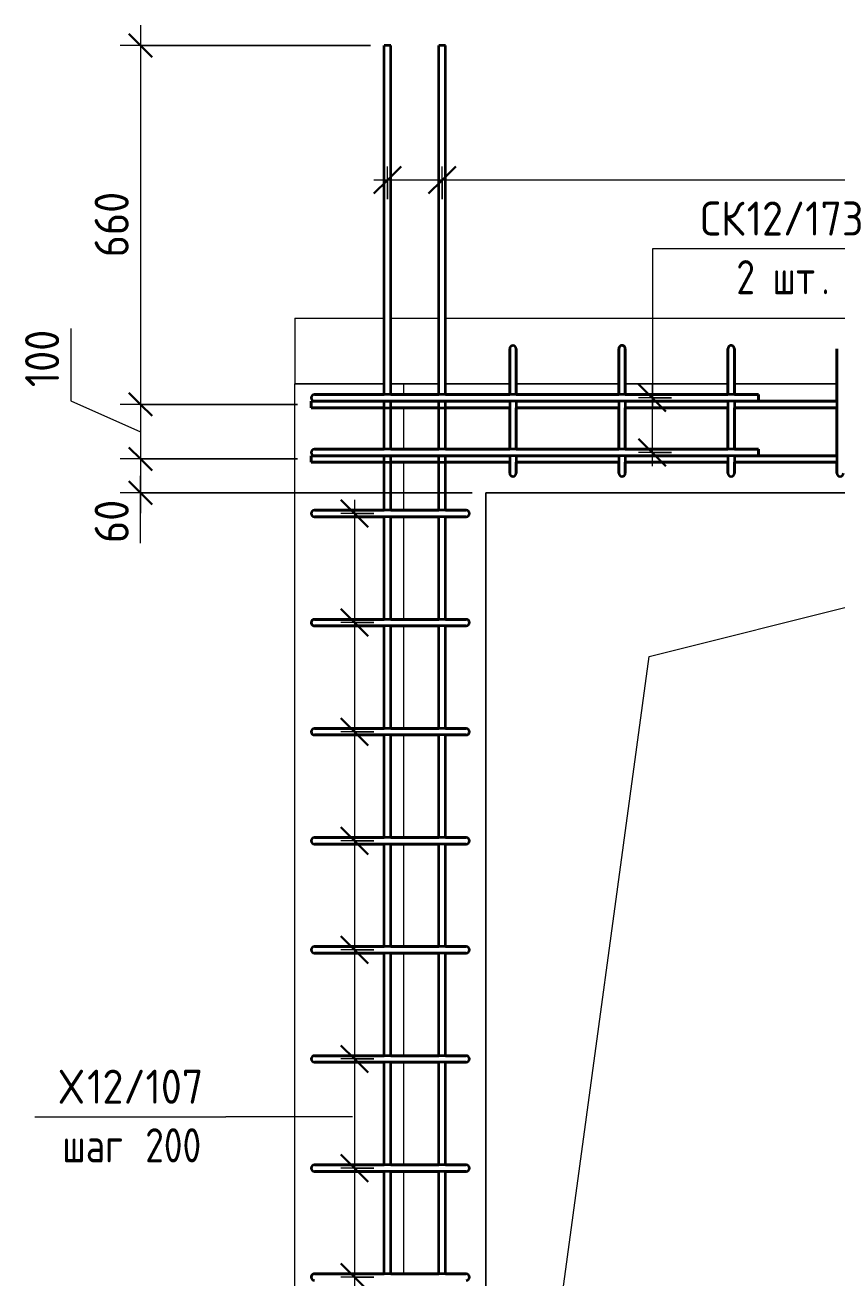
# Model space of a CAD drawing. Header units: millimetres. Extents: x -42469 to 17648, y -5898 to 81170.
# Drawn here: x 14429 to 15918, y 1411 to 3708 of the extents above; entities that cross this region are included whole.
import ezdxf

# ---------------------------------------------------------------- set-up
doc = ezdxf.new("R2010")
doc.units = ezdxf.units.MM
for name, color, linetype, lineweight in [('AA_Dim', 7, 'Continuous', 9), ('AA_Dim-25', 7, 'Continuous', 9), ('AA_Vinoska', 7, 'Continuous', 9), ('AF_Okno', 7, 'Continuous', 18), ('AF_Perekritie_Опалубка', 253, 'Continuous', 18), ('AF_Stena_Опалубка', 253, 'Continuous', 18), ('KR_Armatura_Tonkie', 7, 'Continuous', 20)]:
    doc.layers.add(name, color=color, linetype=linetype, lineweight=lineweight)
doc.styles.add('ISOCPEUR_10', font='isocpeur.ttf', dxfattribs={"width": 0.9, "height": 62.5})
doc.styles.add('ISOCPEUR_11', font='isocpeur.ttf', dxfattribs={"width": 0.8, "height": 62.5})
doc.dimstyles.new('05_Округл_5мм__прозр__2', dxfattribs={"dimscale": 304.8, "dimtxt": 62.248823, "dimasz": 0.139436, "dimexe": 0.123031, "dimexo": 0.082021, "dimgap": 0.008202, "dimtad": 1, "dimdec": 0, "dimrnd": 5, "dimdsep": 46, "dimtxsty": 'ISOCPEUR_10', "dimblk1": 'OBLIQUE', "dimblk2": 'OBLIQUE', "dimsah": 1, "dimcen": 0.09, "dimdle": 0.123031, "dimazin": 0, "dimtfac": 1, "dimtdec": 4, "dimtix": 1, "dimtmove": 1, "dimatfit": 3, "dimfxl": 1, "dimtvp": 1, "dimtolj": 1, "dimtzin": 0, "dimlwd": 18, "dimlwe": 18, "dimarcsym": 2})
doc.dimstyles.new('05_Округл_5мм__прозр__3', dxfattribs={"dimscale": 304.8, "dimtxt": 62.248823, "dimasz": 0.139436, "dimexe": 0.123031, "dimexo": 0.082021, "dimgap": 0.008202, "dimtad": 1, "dimdec": 0, "dimrnd": 5, "dimdsep": 46, "dimtxsty": 'ISOCPEUR_10', "dimblk1": 'OBLIQUE', "dimblk2": 'OBLIQUE', "dimsah": 1, "dimcen": 0.09, "dimdle": 0.123031, "dimazin": 0, "dimtfac": 1, "dimtdec": 4, "dimtix": 1, "dimtmove": 0, "dimatfit": 3, "dimfxl": 1, "dimtvp": 1, "dimtolj": 1, "dimtzin": 0, "dimlwd": 18, "dimlwe": 18, "dimarcsym": 2})
doc.dimstyles.new('10_Раскладка_арматуры_с_засечками', dxfattribs={"dimscale": 304.8, "dimtxt": 0.18, "dimasz": 0.164042, "dimexe": 0.082021, "dimexo": 0, "dimgap": 0, "dimtad": 1, "dimdec": 3, "dimrnd": 0.001, "dimdsep": 46, "dimtxsty": 'ISOCPEUR_11', "dimblk1": 'OBLIQUE', "dimblk2": 'OBLIQUE', "dimsah": 1, "dimcen": 0.09, "dimdle": 0.082021, "dimazin": 0, "dimtfac": 1, "dimtdec": 4, "dimtix": 1, "dimtmove": 0, "dimatfit": 3, "dimfxl": 1, "dimtvp": 1, "dimtolj": 1, "dimtzin": 0, "dimlwd": 18, "dimlwe": 18, "dimarcsym": 2})

# ---------------------------------------------------------------- blocks, each defined once
blk = doc.blocks.new('231_Отверстие прямоугольное в стене _Окно_Стена_ - Отверстие прямоугольное с обрамлением-4137425-Схема обрамления отверстия в стене 1500х2500')
at = {"layer": 'AF_Okno', "lineweight": 9}
for p, q in [((-36479.9, 2550), (-35279.9, 2850)), ((-36779.9, 350), (-36479.9, 2550))]:
    blk.add_line(p, q, dxfattribs=at)
blk = doc.blocks.new('DIMBLOCK175-Схема обрамления отверстия в стене 1500х2500')
at = {"layer": 'AA_Dim-25', "lineweight": 30}
for p, q in [((15193.6, 3423.4), (15218.6, 3448.4)), ((16853.6, 3423.4), (16878.6, 3448.4)), ((15193.6, 3423.4), (15168.6, 3398.4)), ((16853.6, 3423.4), (16828.6, 3398.4))]:
    blk.add_line(p, q, dxfattribs=at)
at = {"layer": 'AA_Dim-25', "lineweight": 18}
for p, q in [((15193.6, 3388.1), (15193.6, 3448.4)), ((16853.6, 3388.1), (16853.6, 3448.4)), ((16853.6, 3423.4), (15193.6, 3423.4)), ((15193.6, 3423.4), (15193.6, 3388.1)), ((16853.6, 3423.4), (16853.6, 3388.1))]:
    blk.add_line(p, q, dxfattribs=at)
blk = doc.blocks.new('_Oblique')
at = {"color": 0, "linetype": 'ByBlock', "lineweight": -2}
blk.add_line((-0.5, -0.5), (0.5, 0.5), dxfattribs=at)
blk = doc.blocks.new('DIMBLOCK176-Схема обрамления отверстия в стене 1500х2500')
at = {"layer": 'AA_Dim-25', "lineweight": 30}
for p, q in [((15093.6, 3423.4), (15118.6, 3448.4)), ((15193.6, 3423.4), (15218.6, 3448.4)), ((15093.6, 3423.4), (15068.6, 3398.4)), ((15193.6, 3423.4), (15168.6, 3398.4))]:
    blk.add_line(p, q, dxfattribs=at)
at = {"layer": 'AA_Dim-25', "lineweight": 18}
for p, q in [((15093.6, 3388.1), (15093.6, 3448.4)), ((15193.6, 3388.1), (15193.6, 3448.4)), ((15193.6, 3423.4), (15068.6, 3423.4)), ((15093.6, 3423.4), (15093.6, 3388.1)), ((15193.6, 3423.4), (15193.6, 3388.1))]:
    blk.add_line(p, q, dxfattribs=at)
blk = doc.blocks.new('DIMBLOCK177-Схема обрамления отверстия в стене 1500х2500')
at = {"layer": 'AA_Dim-25', "lineweight": 18}
for p, q in [((14640.7, 3707.5), (14640.7, 3012)), ((15062.6, 3670), (14603.2, 3670)), ((14640.7, 3670), (15062.6, 3670)), ((14928.6, 3012), (14603.2, 3012)), ((14640.7, 3012), (14928.6, 3012))]:
    blk.add_line(p, q, dxfattribs=at)
at = {"layer": 'AA_Dim-25', "lineweight": 30}
for p, q in [((14640.7, 3670), (14619.5, 3691.3)), ((14640.7, 3670), (14662, 3648.8)), ((14640.7, 3012), (14619.5, 3033.3)), ((14640.7, 3012), (14662, 2990.8))]:
    blk.add_line(p, q, dxfattribs=at)
at = {"layer": 'AA_Dim-25', "color": 0, "lineweight": 18, "insert": (14556.6, 3281.7), "char_height": 62.5, "width": 142.215, "attachment_point": 1, "rotation": 90, "line_spacing_factor": 1.149209, "style": 'ISOCPEUR_10'}
blk.add_mtext('660', dxfattribs=at)
blk = doc.blocks.new('DIMBLOCK178-Схема обрамления отверстия в стене 1500х2500')
at = {"layer": 'AA_Dim-25', "lineweight": 18}
for p, q in [((14513.2, 3151.4), (14513.2, 3018.6)), ((14513.2, 3018.6), (14640.7, 2962)), ((14928.6, 3012), (14603.2, 3012)), ((14640.7, 3012), (14640.7, 2912)), ((14640.7, 3012), (14928.6, 3012)), ((14928.6, 2912), (14603.2, 2912)), ((14640.7, 2912), (14928.6, 2912))]:
    blk.add_line(p, q, dxfattribs=at)
at = {"layer": 'AA_Dim-25', "lineweight": 30}
for p, q in [((14640.7, 3012), (14619.5, 3033.3)), ((14640.7, 3012), (14662, 2990.8)), ((14640.7, 2912), (14619.5, 2933.3)), ((14640.7, 2912), (14662, 2890.8))]:
    blk.add_line(p, q, dxfattribs=at)
at = {"layer": 'AA_Dim-25', "color": 0, "lineweight": 18, "insert": (14429.1, 3043.6), "char_height": 62.5, "width": 129.286, "attachment_point": 1, "rotation": 90, "line_spacing_factor": 1.149209, "style": 'ISOCPEUR_10'}
blk.add_mtext('100', dxfattribs=at)
blk = doc.blocks.new('DIMBLOCK179-Схема обрамления отверстия в стене 1500х2500')
at = {"layer": 'AA_Dim-25', "lineweight": 30}
for p, q in [((14640.7, 2912), (14619.5, 2933.3)), ((14640.7, 2912), (14662, 2890.8)), ((14640.7, 2850), (14619.5, 2871.3)), ((14640.7, 2850), (14662, 2828.8))]:
    blk.add_line(p, q, dxfattribs=at)
at = {"layer": 'AA_Dim-25', "lineweight": 18}
for p, q in [((14928.6, 2912), (14603.2, 2912)), ((14640.7, 2912), (14640.7, 2812.5)), ((14640.7, 2912), (14928.6, 2912)), ((14640.7, 2861.9), (14640.7, 2881)), ((15248.6, 2850), (14603.2, 2850)), ((14640.7, 2757.9), (14640.7, 2861.9)), ((14640.7, 2850), (15248.6, 2850))]:
    blk.add_line(p, q, dxfattribs=at)
at = {"layer": 'AA_Dim-25', "color": 0, "lineweight": 18, "insert": (14556.6, 2757.9), "char_height": 62.5, "width": 94.81, "attachment_point": 1, "rotation": 90, "line_spacing_factor": 1.149209, "style": 'ISOCPEUR_10'}
blk.add_mtext('60', dxfattribs=at)
blk = doc.blocks.new('DIMBLOCK201-Схема обрамления отверстия в стене 1500х2500')
at = {"layer": 'AA_Dim-25', "lineweight": 30}
for p, q in [((15033.1, 2812), (15008.1, 2837)), ((15033.1, 2812), (15058.1, 2787)), ((15033.1, 2612), (15008.1, 2637)), ((15033.1, 2612), (15058.1, 2587))]:
    blk.add_line(p, q, dxfattribs=at)
at = {"layer": 'AA_Dim-25', "lineweight": 18}
for p, q in [((15033.1, 2837), (15033.1, 2612)), ((15068.5, 2812), (15008.1, 2812)), ((15033.1, 2812), (15068.5, 2812)), ((15068.5, 2612), (15008.1, 2612)), ((15033.1, 2612), (15068.5, 2612))]:
    blk.add_line(p, q, dxfattribs=at)
blk = doc.blocks.new('DIMBLOCK202-Схема обрамления отверстия в стене 1500х2500')
at = {"layer": 'AA_Dim-25', "lineweight": 30}
for p, q in [((15033.1, 2612), (15008.1, 2637)), ((15033.1, 2612), (15058.1, 2587)), ((15033.1, 2412), (15008.1, 2437)), ((15033.1, 2412), (15058.1, 2387))]:
    blk.add_line(p, q, dxfattribs=at)
at = {"layer": 'AA_Dim-25', "lineweight": 18}
for p, q in [((15068.5, 2612), (15008.1, 2612)), ((15033.1, 2612), (15033.1, 2412)), ((15033.1, 2612), (15068.5, 2612)), ((15068.5, 2412), (15008.1, 2412)), ((15033.1, 2412), (15068.5, 2412))]:
    blk.add_line(p, q, dxfattribs=at)
blk = doc.blocks.new('DIMBLOCK203-Схема обрамления отверстия в стене 1500х2500')
at = {"layer": 'AA_Dim-25', "lineweight": 30}
for p, q in [((15033.1, 2412), (15008.1, 2437)), ((15033.1, 2412), (15058.1, 2387)), ((15033.1, 2212), (15008.1, 2237)), ((15033.1, 2212), (15058.1, 2187))]:
    blk.add_line(p, q, dxfattribs=at)
at = {"layer": 'AA_Dim-25', "lineweight": 18}
for p, q in [((15068.5, 2412), (15008.1, 2412)), ((15033.1, 2412), (15033.1, 2212)), ((15033.1, 2412), (15068.5, 2412)), ((15068.5, 2212), (15008.1, 2212)), ((15033.1, 2212), (15068.5, 2212))]:
    blk.add_line(p, q, dxfattribs=at)
blk = doc.blocks.new('DIMBLOCK204-Схема обрамления отверстия в стене 1500х2500')
at = {"layer": 'AA_Dim-25', "lineweight": 30}
for p, q in [((15033.1, 2212), (15008.1, 2237)), ((15033.1, 2212), (15058.1, 2187)), ((15033.1, 2012), (15008.1, 2037)), ((15033.1, 2012), (15058.1, 1987))]:
    blk.add_line(p, q, dxfattribs=at)
at = {"layer": 'AA_Dim-25', "lineweight": 18}
for p, q in [((15068.5, 2212), (15008.1, 2212)), ((15033.1, 2212), (15033.1, 2012)), ((15033.1, 2212), (15068.5, 2212)), ((15068.5, 2012), (15008.1, 2012)), ((15033.1, 2012), (15068.5, 2012))]:
    blk.add_line(p, q, dxfattribs=at)
blk = doc.blocks.new('DIMBLOCK205-Схема обрамления отверстия в стене 1500х2500')
at = {"layer": 'AA_Dim-25', "lineweight": 30}
for p, q in [((15033.1, 2012), (15008.1, 2037)), ((15033.1, 2012), (15058.1, 1987)), ((15033.1, 1812), (15008.1, 1837)), ((15033.1, 1812), (15058.1, 1787))]:
    blk.add_line(p, q, dxfattribs=at)
at = {"layer": 'AA_Dim-25', "lineweight": 18}
for p, q in [((15068.5, 2012), (15008.1, 2012)), ((15033.1, 2012), (15033.1, 1812)), ((15033.1, 2012), (15068.5, 2012)), ((15068.5, 1812), (15008.1, 1812)), ((15033.1, 1812), (15068.5, 1812))]:
    blk.add_line(p, q, dxfattribs=at)
blk = doc.blocks.new('DIMBLOCK206-Схема обрамления отверстия в стене 1500х2500')
at = {"layer": 'AA_Dim-25', "lineweight": 30}
for p, q in [((15033.1, 1812), (15008.1, 1837)), ((15033.1, 1812), (15058.1, 1787)), ((15033.1, 1612), (15008.1, 1637)), ((15033.1, 1612), (15058.1, 1587))]:
    blk.add_line(p, q, dxfattribs=at)
at = {"layer": 'AA_Dim-25', "lineweight": 18}
for p, q in [((15068.5, 1812), (15008.1, 1812)), ((15033.1, 1812), (15033.1, 1612)), ((15033.1, 1812), (15068.5, 1812)), ((15068.5, 1612), (15008.1, 1612)), ((15033.1, 1612), (15068.5, 1612))]:
    blk.add_line(p, q, dxfattribs=at)
blk = doc.blocks.new('DIMBLOCK207-Схема обрамления отверстия в стене 1500х2500')
at = {"layer": 'AA_Dim-25', "lineweight": 30}
for p, q in [((15033.1, 1612), (15008.1, 1637)), ((15033.1, 1612), (15058.1, 1587)), ((15033.1, 1412), (15008.1, 1437)), ((15033.1, 1412), (15058.1, 1387))]:
    blk.add_line(p, q, dxfattribs=at)
at = {"layer": 'AA_Dim-25', "lineweight": 18}
for p, q in [((15068.5, 1612), (15008.1, 1612)), ((15033.1, 1612), (15033.1, 1412)), ((15033.1, 1612), (15068.5, 1612)), ((15068.5, 1412), (15008.1, 1412)), ((15033.1, 1412), (15068.5, 1412))]:
    blk.add_line(p, q, dxfattribs=at)
blk = doc.blocks.new('DIMBLOCK208-Схема обрамления отверстия в стене 1500х2500')
at = {"layer": 'AA_Dim-25', "lineweight": 30}
for p, q in [((15033.1, 1412), (15008.1, 1437)), ((15033.1, 1412), (15058.1, 1387)), ((15033.1, 1212), (15008.1, 1237)), ((15033.1, 1212), (15058.1, 1187))]:
    blk.add_line(p, q, dxfattribs=at)
at = {"layer": 'AA_Dim-25', "lineweight": 18}
for p, q in [((15068.5, 1412), (15008.1, 1412)), ((15033.1, 1412), (15033.1, 1212)), ((15033.1, 1412), (15068.5, 1412)), ((15068.5, 1212), (15008.1, 1212)), ((15033.1, 1212), (15068.5, 1212))]:
    blk.add_line(p, q, dxfattribs=at)
blk = doc.blocks.new('042_М_Арматуры - Диам длина поз _ Комментарий-3662934-Схема обрамления отверстия в стене 1500х2500')
at = {"layer": 'AA_Vinoska'}
blk.add_line((-34755.3, -236), (-34405.3, -236), dxfattribs=at)
blk = doc.blocks.new('DIMBLOCK213-Схема обрамления отверстия в стене 1500х2500')
at = {"layer": 'AA_Dim-25', "lineweight": 30}
for p, q in [((15578.7, 3024), (15553.7, 3049)), ((15578.7, 3024), (15603.7, 2999)), ((15578.7, 2924), (15553.7, 2949)), ((15578.7, 2924), (15603.7, 2899))]:
    blk.add_line(p, q, dxfattribs=at)
at = {"layer": 'AA_Dim-25', "lineweight": 18}
for p, q in [((15578.7, 3049), (15578.7, 2899)), ((15614, 3024), (15553.7, 3024)), ((15578.7, 3024), (15614, 3024)), ((15614, 2924), (15553.7, 2924)), ((15578.7, 2924), (15614, 2924))]:
    blk.add_line(p, q, dxfattribs=at)

msp = doc.modelspace()

# ---------------------------------------------------------------- linework, layer by layer
at = {"layer": 'AA_Vinoska'}
for p, q in [((15579.7752, 3297.6577), (15639.4486, 3297.6577)), ((15579.7752, 3007.6592), (15579.7752, 3297.6577)), ((15029.6902, 1706.1071), (14797.0962, 1706.1071))]:
    msp.add_line(p, q, dxfattribs=at)
at = {"layer": 'AF_Perekritie_Опалубка', "lineweight": 20}
for p, q in [((14923.6218, 3170), (15087.6218, 3170)), ((14923.6218, 3170), (14923.6218, 3050)), ((15099.6218, 3170), (15187.6218, 3170)), ((15199.6218, 3170), (16847.6218, 3170)), ((15087.6218, 3050), (14923.6218, 3050)), ((15187.6218, 3050), (15099.6218, 3050)), ((15317.6218, 3050), (15199.6218, 3050)), ((15517.6218, 3050), (15329.6218, 3050)), ((15717.6218, 3050), (15529.6218, 3050)), ((15917.6218, 3050), (15729.6218, 3050))]:
    msp.add_line(p, q, dxfattribs=at)
at = {"layer": 'AF_Stena_Опалубка', "lineweight": 20}
for p, q in [((14923.6218, -489.2246), (14923.6218, 3050)), ((14923.6218, 3050), (15087.6218, 3050)), ((15099.6218, 3050), (15123.6218, 3050)), ((15187.6218, 3050), (15123.6218, 3050)), ((15123.6218, 3030), (15123.6218, 3050)), ((15123.6218, 3050), (15187.6218, 3050)), ((15317.6218, 3050), (15199.6218, 3050)), ((15199.6218, 3050), (15317.6218, 3050)), ((15517.6218, 3050), (15329.6218, 3050)), ((15329.6218, 3050), (15517.6218, 3050)), ((15717.6218, 3050), (15529.6218, 3050)), ((15529.6218, 3050), (15717.6218, 3050)), ((15917.6218, 3050), (15729.6218, 3050)), ((15729.6218, 3050), (15917.6218, 3050)), ((15123.6218, 2930), (15123.6218, 3006)), ((15123.6218, 2818), (15123.6218, 2906)), ((15273.6218, 350), (15273.6218, 2850)), ((15273.6218, 2850), (16773.6218, 2850)), ((16773.6218, 2850), (15273.6218, 2850)), ((15273.6218, 2850), (15273.6218, 350)), ((15123.6218, 2618), (15123.6218, 2806)), ((15123.6218, 2418), (15123.6218, 2606)), ((15123.6218, 2218), (15123.6218, 2406)), ((15123.6218, 2018), (15123.6218, 2206)), ((15123.6218, 1818), (15123.6218, 2006)), ((15123.6218, 1618), (15123.6218, 1806)), ((15123.6218, 1418), (15123.6218, 1606))]:
    msp.add_line(p, q, dxfattribs=at)
at = {"layer": 'KR_Armatura_Tonkie', "lineweight": 35}
for p, q in [((15099.6218, 3670), (15087.6218, 3670)), ((15087.6218, 3030), (15087.6218, 3670)), ((15099.6218, 3670), (15087.6218, 3670)), ((15087.6218, 3030), (15087.6218, 3670)), ((15099.6218, 3030), (15099.6218, 3670)), ((15099.6218, 3030), (15099.6218, 3670)), ((15199.6218, 3670), (15187.6218, 3670)), ((15187.6218, 3030), (15187.6218, 3670)), ((15199.6218, 3670), (15187.6218, 3670)), ((15187.6218, 3030), (15187.6218, 3670)), ((15199.6218, 3030), (15199.6218, 3670)), ((15199.6218, 3030), (15199.6218, 3670)), ((15317.6218, 3078), (15317.6218, 3114)), ((15317.6218, 3114), (15317.6218, 3052.5442)), ((15317.6218, 3066.2903), (15317.6218, 3103.4558)), ((15317.6218, 3103.4558), (15317.6218, 3078)), ((15317.6218, 3103.4558), (15317.6218, 3103.4558)), ((15329.6218, 3103.4558), (15329.6218, 3114)), ((15329.6218, 3114), (15329.6218, 3078)), ((15329.6218, 3078), (15329.6218, 3114)), ((15329.6218, 3114), (15329.6218, 3052.5442)), ((15329.6218, 3066.2903), (15329.6218, 3103.4558)), ((15517.6218, 3078), (15517.6218, 3114)), ((15517.6218, 3114), (15517.6218, 3052.5442)), ((15517.6218, 3066.2903), (15517.6218, 3103.4558)), ((15517.6218, 3103.4558), (15517.6218, 3078)), ((15517.6218, 3103.4558), (15517.6218, 3103.4558)), ((15529.6218, 3103.4558), (15529.6218, 3114)), ((15529.6218, 3114), (15529.6218, 3078)), ((15529.6218, 3078), (15529.6218, 3114)), ((15529.6218, 3114), (15529.6218, 3052.5442)), ((15529.6218, 3066.2903), (15529.6218, 3103.4558)), ((15717.6218, 3078), (15717.6218, 3114)), ((15717.6218, 3114), (15717.6218, 3052.5442)), ((15717.6218, 3066.2903), (15717.6218, 3103.4558)), ((15717.6218, 3103.4558), (15717.6218, 3078)), ((15717.6218, 3103.4558), (15717.6218, 3103.4558)), ((15729.6218, 3103.4558), (15729.6218, 3114)), ((15729.6218, 3114), (15729.6218, 3078)), ((15729.6218, 3078), (15729.6218, 3114)), ((15729.6218, 3114), (15729.6218, 3052.5442)), ((15729.6218, 3066.2903), (15729.6218, 3103.4558)), ((15917.6218, 3078), (15917.6218, 3114)), ((15917.6218, 3114), (15917.6218, 3052.5442)), ((15917.6218, 3066.2903), (15917.6218, 3103.4558)), ((15917.6218, 3103.4558), (15917.6218, 3078)), ((15917.6218, 3103.4558), (15917.6218, 3103.4558)), ((15317.6218, 3078), (15317.6218, 3030)), ((15317.6218, 3030), (15317.6218, 3078)), ((15329.6218, 3078), (15329.6218, 3030)), ((15329.6218, 3030), (15329.6218, 3078)), ((15517.6218, 3078), (15517.6218, 3030)), ((15517.6218, 3030), (15517.6218, 3078)), ((15529.6218, 3078), (15529.6218, 3030)), ((15529.6218, 3030), (15529.6218, 3078)), ((15717.6218, 3078), (15717.6218, 3030)), ((15717.6218, 3030), (15717.6218, 3078)), ((15729.6218, 3078), (15729.6218, 3030)), ((15729.6218, 3030), (15729.6218, 3078)), ((15917.6218, 3078), (15917.6218, 2922)), ((15917.6218, 3018), (15917.6218, 3078)), ((15317.6218, 3052.5442), (15317.6218, 3030)), ((15329.6218, 3052.5442), (15329.6218, 3030)), ((15517.6218, 3052.5442), (15517.6218, 3030)), ((15529.6218, 3052.5442), (15529.6218, 3030)), ((15717.6218, 3052.5442), (15717.6218, 3030)), ((15729.6218, 3052.5442), (15729.6218, 3030)), ((15917.6218, 3052.5442), (15917.6218, 3018)), ((14953.6218, 3018), (15317.6218, 3018)), ((14953.6218, 3006), (14953.6218, 3018)), ((14953.6218, 3018), (15087.6218, 3018)), ((14953.6218, 3006), (14953.6218, 3018)), ((15087.6218, 3018), (14953.6218, 3018)), ((14953.6218, 3018), (14953.6218, 3006)), ((14995.6218, 3030), (14959.6218, 3030)), ((14959.6218, 3030), (14995.6218, 3030)), ((14995.6218, 3018), (14959.6218, 3018)), ((14959.6218, 3018), (14995.6218, 3018)), ((15773.6218, 3030), (14995.6218, 3030)), ((14995.6218, 3030), (15087.6218, 3030)), ((15773.6218, 3018), (14995.6218, 3018)), ((14995.6218, 3018), (15087.6218, 3018)), ((15087.6218, 2930), (15087.6218, 3018)), ((15099.6218, 3030), (15187.6218, 3030)), ((15099.6218, 3018), (15187.6218, 3018)), ((15099.6218, 3018), (15187.6218, 3018)), ((15099.6218, 2930), (15099.6218, 3018)), ((15187.6218, 3018), (15099.6218, 3018)), ((15187.6218, 2930), (15187.6218, 3018)), ((15199.6218, 3030), (15317.6218, 3030)), ((15199.6218, 3018), (15317.6218, 3018)), ((15199.6218, 3018), (15317.6218, 3018)), ((15199.6218, 2930), (15199.6218, 3018)), ((15317.6218, 3018), (15199.6218, 3018)), ((15317.6218, 3018), (15317.6218, 2930)), ((15329.6218, 3030), (15517.6218, 3030)), ((15329.6218, 3018), (15329.6218, 2930)), ((15329.6218, 3018), (15517.6218, 3018)), ((15329.6218, 3018), (15517.6218, 3018)), ((15329.6218, 3018), (15517.6218, 3018)), ((15517.6218, 3018), (15329.6218, 3018)), ((15517.6218, 3018), (15517.6218, 2930)), ((15529.6218, 3030), (15717.6218, 3030)), ((15529.6218, 3018), (15529.6218, 2930)), ((15529.6218, 3018), (15717.6218, 3018)), ((15529.6218, 3018), (15717.6218, 3018)), ((15529.6218, 3018), (15717.6218, 3018)), ((15717.6218, 3018), (15529.6218, 3018)), ((15717.6218, 3018), (15717.6218, 2930)), ((15729.6218, 3030), (15773.6218, 3030)), ((15729.6218, 3018), (15729.6218, 2930)), ((15729.6218, 3018), (15917.6218, 3018)), ((15729.6218, 3018), (15917.6218, 3018)), ((15729.6218, 3018), (15773.6218, 3018)), ((15917.6218, 3018), (15729.6218, 3018)), ((15773.6218, 3030), (15773.6218, 3018)), ((15773.6218, 3018), (15773.6218, 3030)), ((14953.6218, 3006), (15317.6218, 3006)), ((14953.6218, 3006), (15087.6218, 3006)), ((15087.6218, 3006), (14953.6218, 3006)), ((15087.6218, 2930), (15087.6218, 3006)), ((15099.6218, 3006), (15187.6218, 3006)), ((15099.6218, 2930), (15099.6218, 3006)), ((15187.6218, 3006), (15099.6218, 3006)), ((15187.6218, 2930), (15187.6218, 3006)), ((15199.6218, 3006), (15317.6218, 3006)), ((15199.6218, 2930), (15199.6218, 3006)), ((15317.6218, 3006), (15199.6218, 3006)), ((15317.6218, 2930), (15317.6218, 3006)), ((15329.6218, 2930), (15329.6218, 3006)), ((15329.6218, 3006), (15517.6218, 3006)), ((15329.6218, 3006), (15517.6218, 3006)), ((15517.6218, 3006), (15329.6218, 3006)), ((15517.6218, 2930), (15517.6218, 3006)), ((15529.6218, 2930), (15529.6218, 3006)), ((15529.6218, 3006), (15717.6218, 3006)), ((15529.6218, 3006), (15717.6218, 3006)), ((15717.6218, 3006), (15529.6218, 3006)), ((15717.6218, 2930), (15717.6218, 3006)), ((15729.6218, 2930), (15729.6218, 3006)), ((15729.6218, 3006), (15917.6218, 3006)), ((15729.6218, 3006), (15917.6218, 3006)), ((15917.6218, 3006), (15729.6218, 3006)), ((15917.6218, 2922), (15917.6218, 3006)), ((14953.6218, 2918), (15317.6218, 2918)), ((14953.6218, 2906), (14953.6218, 2918)), ((14953.6218, 2918), (15087.6218, 2918)), ((14953.6218, 2906), (14953.6218, 2918)), ((15087.6218, 2918), (14953.6218, 2918)), ((14953.6218, 2918), (14953.6218, 2906)), ((14995.6218, 2930), (14959.6218, 2930)), ((14959.6218, 2930), (14995.6218, 2930)), ((14995.6218, 2918), (14959.6218, 2918)), ((14959.6218, 2918), (14995.6218, 2918)), ((15773.6218, 2930), (14995.6218, 2930)), ((14995.6218, 2930), (15087.6218, 2930)), ((15773.6218, 2918), (14995.6218, 2918)), ((14995.6218, 2918), (15087.6218, 2918)), ((15087.6218, 2818), (15087.6218, 2918)), ((15099.6218, 2930), (15187.6218, 2930)), ((15099.6218, 2918), (15187.6218, 2918)), ((15099.6218, 2918), (15187.6218, 2918)), ((15099.6218, 2818), (15099.6218, 2918)), ((15187.6218, 2918), (15099.6218, 2918)), ((15187.6218, 2818), (15187.6218, 2918)), ((15199.6218, 2930), (15317.6218, 2930)), ((15199.6218, 2918), (15317.6218, 2918)), ((15199.6218, 2918), (15317.6218, 2918)), ((15199.6218, 2818), (15199.6218, 2918)), ((15317.6218, 2918), (15199.6218, 2918)), ((15317.6218, 2917.9625), (15317.6218, 2886)), ((15329.6218, 2930), (15517.6218, 2930)), ((15329.6218, 2918), (15517.6218, 2918)), ((15329.6218, 2918), (15517.6218, 2918)), ((15329.6218, 2918), (15517.6218, 2918)), ((15517.6218, 2918), (15329.6218, 2918)), ((15329.6218, 2917.9625), (15329.6218, 2886)), ((15517.6218, 2917.9625), (15517.6218, 2886)), ((15529.6218, 2930), (15717.6218, 2930)), ((15529.6218, 2918), (15717.6218, 2918)), ((15529.6218, 2918), (15717.6218, 2918)), ((15529.6218, 2918), (15717.6218, 2918)), ((15717.6218, 2918), (15529.6218, 2918)), ((15529.6218, 2917.9625), (15529.6218, 2886)), ((15717.6218, 2917.9625), (15717.6218, 2886)), ((15729.6218, 2930), (15773.6218, 2930)), ((15729.6218, 2918), (15917.6218, 2918)), ((15729.6218, 2918), (15917.6218, 2918)), ((15729.6218, 2918), (15773.6218, 2918)), ((15917.6218, 2918), (15729.6218, 2918)), ((15729.6218, 2917.9625), (15729.6218, 2886)), ((15773.6218, 2930), (15773.6218, 2918)), ((15773.6218, 2918), (15773.6218, 2930)), ((15917.6218, 2922), (15917.6218, 2886)), ((15917.6218, 2917.9625), (15917.6218, 2922)), ((14953.6218, 2906), (15317.6218, 2906)), ((14953.6218, 2906), (15087.6218, 2906)), ((15087.6218, 2906), (14953.6218, 2906)), ((15087.6218, 2818), (15087.6218, 2906)), ((15099.6218, 2906), (15187.6218, 2906)), ((15099.6218, 2818), (15099.6218, 2906)), ((15187.6218, 2906), (15099.6218, 2906)), ((15187.6218, 2818), (15187.6218, 2906)), ((15199.6218, 2906), (15317.6218, 2906)), ((15199.6218, 2818), (15199.6218, 2906)), ((15317.6218, 2906), (15199.6218, 2906)), ((15317.6218, 2886), (15317.6218, 2905.9117)), ((15329.6218, 2906), (15517.6218, 2906)), ((15329.6218, 2906), (15517.6218, 2906)), ((15517.6218, 2906), (15329.6218, 2906)), ((15329.6218, 2886), (15329.6218, 2905.9117)), ((15517.6218, 2886), (15517.6218, 2905.9117)), ((15529.6218, 2906), (15717.6218, 2906)), ((15529.6218, 2906), (15717.6218, 2906)), ((15717.6218, 2906), (15529.6218, 2906)), ((15529.6218, 2886), (15529.6218, 2905.9117)), ((15717.6218, 2886), (15717.6218, 2905.9117)), ((15729.6218, 2906), (15917.6218, 2906)), ((15729.6218, 2906), (15917.6218, 2906)), ((15917.6218, 2906), (15729.6218, 2906)), ((15729.6218, 2886), (15729.6218, 2905.9117)), ((15917.6218, 2886), (15917.6218, 2905.9117)), ((15021.0776, 2818), (14959.6218, 2818)), ((14959.6218, 2818), (14995.6218, 2818)), ((15021.0776, 2806), (14959.6218, 2806)), ((14959.6218, 2806), (14995.6218, 2806)), ((14995.6218, 2806), (14959.6218, 2806)), ((14959.6218, 2806), (14970.1659, 2806)), ((14970.1659, 2818), (14970.1659, 2818)), ((14995.6218, 2818), (14970.1659, 2818)), ((14970.1659, 2818), (15007.3315, 2818)), ((14970.1659, 2806), (15007.3315, 2806)), ((14995.6218, 2818), (15087.6218, 2818)), ((15201.6218, 2818), (14995.6218, 2818)), ((14995.6218, 2806), (15087.6218, 2806)), ((15201.6218, 2806), (14995.6218, 2806)), ((15058.2432, 2818), (15021.0776, 2818)), ((15058.2432, 2806), (15021.0776, 2806)), ((15087.6218, 2618), (15087.6218, 2806)), ((15087.6218, 2618), (15087.6218, 2806)), ((15099.6218, 2818), (15187.6218, 2818)), ((15099.6218, 2806), (15187.6218, 2806)), ((15099.6218, 2618), (15099.6218, 2806)), ((15099.6218, 2618), (15099.6218, 2806)), ((15187.6218, 2618), (15187.6218, 2806)), ((15187.6218, 2618), (15187.6218, 2806)), ((15199.6218, 2818), (15201.6218, 2818)), ((15199.6218, 2806), (15201.6218, 2806)), ((15199.6218, 2618), (15199.6218, 2806)), ((15199.6218, 2618), (15199.6218, 2806)), ((15201.6218, 2818), (15237.6218, 2818)), ((15237.6218, 2818), (15201.6218, 2818)), ((15201.6218, 2806), (15237.6218, 2806)), ((15237.6218, 2806), (15201.6218, 2806)), ((15021.0776, 2618), (14959.6218, 2618)), ((14959.6218, 2618), (14995.6218, 2618)), ((15021.0776, 2606), (14959.6218, 2606)), ((14959.6218, 2606), (14995.6218, 2606)), ((14995.6218, 2606), (14959.6218, 2606)), ((14959.6218, 2606), (14970.1659, 2606)), ((14970.1659, 2618), (14970.1659, 2618)), ((14995.6218, 2618), (14970.1659, 2618)), ((14970.1659, 2618), (15007.3315, 2618)), ((14970.1659, 2606), (15007.3315, 2606)), ((14995.6218, 2618), (15087.6218, 2618)), ((15201.6218, 2618), (14995.6218, 2618)), ((14995.6218, 2606), (15087.6218, 2606)), ((15201.6218, 2606), (14995.6218, 2606)), ((15058.2432, 2618), (15021.0776, 2618)), ((15058.2432, 2606), (15021.0776, 2606)), ((15087.6218, 2418), (15087.6218, 2606)), ((15087.6218, 2418), (15087.6218, 2606)), ((15099.6218, 2618), (15187.6218, 2618)), ((15099.6218, 2606), (15187.6218, 2606)), ((15099.6218, 2418), (15099.6218, 2606)), ((15099.6218, 2418), (15099.6218, 2606)), ((15187.6218, 2418), (15187.6218, 2606)), ((15187.6218, 2418), (15187.6218, 2606)), ((15199.6218, 2618), (15201.6218, 2618)), ((15199.6218, 2606), (15201.6218, 2606)), ((15199.6218, 2418), (15199.6218, 2606)), ((15199.6218, 2418), (15199.6218, 2606)), ((15201.6218, 2618), (15237.6218, 2618)), ((15237.6218, 2618), (15201.6218, 2618)), ((15201.6218, 2606), (15237.6218, 2606)), ((15237.6218, 2606), (15201.6218, 2606)), ((15021.0776, 2418), (14959.6218, 2418)), ((14959.6218, 2418), (14995.6218, 2418)), ((14970.1659, 2418), (14970.1659, 2418)), ((14995.6218, 2418), (14970.1659, 2418)), ((14970.1659, 2418), (15007.3315, 2418)), ((14995.6218, 2418), (15087.6218, 2418)), ((15201.6218, 2418), (14995.6218, 2418)), ((15058.2432, 2418), (15021.0776, 2418)), ((15099.6218, 2418), (15187.6218, 2418)), ((15199.6218, 2418), (15201.6218, 2418)), ((15201.6218, 2418), (15237.6218, 2418)), ((15237.6218, 2418), (15201.6218, 2418)), ((15021.0776, 2406), (14959.6218, 2406)), ((14959.6218, 2406), (14995.6218, 2406)), ((14995.6218, 2406), (14959.6218, 2406)), ((14959.6218, 2406), (14970.1659, 2406)), ((14970.1659, 2406), (15007.3315, 2406)), ((14995.6218, 2406), (15087.6218, 2406)), ((15201.6218, 2406), (14995.6218, 2406)), ((15058.2432, 2406), (15021.0776, 2406)), ((15087.6218, 2218), (15087.6218, 2406)), ((15087.6218, 2218), (15087.6218, 2406)), ((15099.6218, 2406), (15187.6218, 2406)), ((15099.6218, 2218), (15099.6218, 2406)), ((15099.6218, 2218), (15099.6218, 2406)), ((15187.6218, 2218), (15187.6218, 2406)), ((15187.6218, 2218), (15187.6218, 2406)), ((15199.6218, 2406), (15201.6218, 2406)), ((15199.6218, 2218), (15199.6218, 2406)), ((15199.6218, 2218), (15199.6218, 2406)), ((15201.6218, 2406), (15237.6218, 2406)), ((15237.6218, 2406), (15201.6218, 2406)), ((15021.0776, 2218), (14959.6218, 2218)), ((14959.6218, 2218), (14995.6218, 2218)), ((15021.0776, 2206), (14959.6218, 2206)), ((14959.6218, 2206), (14995.6218, 2206)), ((14995.6218, 2206), (14959.6218, 2206)), ((14959.6218, 2206), (14970.1659, 2206)), ((14970.1659, 2218), (14970.1659, 2218)), ((14995.6218, 2218), (14970.1659, 2218)), ((14970.1659, 2218), (15007.3315, 2218)), ((14970.1659, 2206), (15007.3315, 2206)), ((14995.6218, 2218), (15087.6218, 2218)), ((15201.6218, 2218), (14995.6218, 2218)), ((14995.6218, 2206), (15087.6218, 2206)), ((15201.6218, 2206), (14995.6218, 2206)), ((15058.2432, 2218), (15021.0776, 2218)), ((15058.2432, 2206), (15021.0776, 2206)), ((15087.6218, 2018), (15087.6218, 2206)), ((15087.6218, 2018), (15087.6218, 2206)), ((15099.6218, 2218), (15187.6218, 2218)), ((15099.6218, 2206), (15187.6218, 2206)), ((15099.6218, 2018), (15099.6218, 2206)), ((15099.6218, 2018), (15099.6218, 2206)), ((15187.6218, 2018), (15187.6218, 2206)), ((15187.6218, 2018), (15187.6218, 2206)), ((15199.6218, 2218), (15201.6218, 2218)), ((15199.6218, 2206), (15201.6218, 2206)), ((15199.6218, 2018), (15199.6218, 2206)), ((15199.6218, 2018), (15199.6218, 2206)), ((15201.6218, 2218), (15237.6218, 2218)), ((15237.6218, 2218), (15201.6218, 2218)), ((15201.6218, 2206), (15237.6218, 2206)), ((15237.6218, 2206), (15201.6218, 2206)), ((15021.0776, 2018), (14959.6218, 2018)), ((14959.6218, 2018), (14995.6218, 2018)), ((15021.0776, 2006), (14959.6218, 2006)), ((14959.6218, 2006), (14995.6218, 2006)), ((14995.6218, 2006), (14959.6218, 2006)), ((14959.6218, 2006), (14970.1659, 2006)), ((14970.1659, 2018), (14970.1659, 2018)), ((14995.6218, 2018), (14970.1659, 2018)), ((14970.1659, 2018), (15007.3315, 2018)), ((14970.1659, 2006), (15007.3315, 2006)), ((14995.6218, 2018), (15087.6218, 2018)), ((15201.6218, 2018), (14995.6218, 2018)), ((14995.6218, 2006), (15087.6218, 2006)), ((15201.6218, 2006), (14995.6218, 2006)), ((15058.2432, 2018), (15021.0776, 2018)), ((15058.2432, 2006), (15021.0776, 2006)), ((15087.6218, 1818), (15087.6218, 2006)), ((15087.6218, 1818), (15087.6218, 2006)), ((15099.6218, 2018), (15187.6218, 2018)), ((15099.6218, 2006), (15187.6218, 2006)), ((15099.6218, 1818), (15099.6218, 2006)), ((15099.6218, 1818), (15099.6218, 2006)), ((15187.6218, 1818), (15187.6218, 2006)), ((15187.6218, 1818), (15187.6218, 2006)), ((15199.6218, 2018), (15201.6218, 2018)), ((15199.6218, 2006), (15201.6218, 2006)), ((15199.6218, 1818), (15199.6218, 2006)), ((15199.6218, 1818), (15199.6218, 2006)), ((15201.6218, 2018), (15237.6218, 2018)), ((15237.6218, 2018), (15201.6218, 2018)), ((15201.6218, 2006), (15237.6218, 2006)), ((15237.6218, 2006), (15201.6218, 2006)), ((15021.0776, 1818), (14959.6218, 1818)), ((14959.6218, 1818), (14995.6218, 1818)), ((14970.1659, 1818), (14970.1659, 1818)), ((14995.6218, 1818), (14970.1659, 1818)), ((14970.1659, 1818), (15007.3315, 1818)), ((14995.6218, 1818), (15087.6218, 1818)), ((15201.6218, 1818), (14995.6218, 1818)), ((15058.2432, 1818), (15021.0776, 1818)), ((15099.6218, 1818), (15187.6218, 1818)), ((15199.6218, 1818), (15201.6218, 1818)), ((15201.6218, 1818), (15237.6218, 1818)), ((15237.6218, 1818), (15201.6218, 1818)), ((15021.0776, 1806), (14959.6218, 1806)), ((14959.6218, 1806), (14995.6218, 1806)), ((14995.6218, 1806), (14959.6218, 1806)), ((14959.6218, 1806), (14970.1659, 1806)), ((14970.1659, 1806), (15007.3315, 1806)), ((14995.6218, 1806), (15087.6218, 1806)), ((15201.6218, 1806), (14995.6218, 1806)), ((15058.2432, 1806), (15021.0776, 1806)), ((15087.6218, 1618), (15087.6218, 1806)), ((15087.6218, 1618), (15087.6218, 1806)), ((15099.6218, 1806), (15187.6218, 1806)), ((15099.6218, 1618), (15099.6218, 1806)), ((15099.6218, 1618), (15099.6218, 1806)), ((15187.6218, 1618), (15187.6218, 1806)), ((15187.6218, 1618), (15187.6218, 1806)), ((15199.6218, 1806), (15201.6218, 1806)), ((15199.6218, 1618), (15199.6218, 1806)), ((15199.6218, 1618), (15199.6218, 1806)), ((15201.6218, 1806), (15237.6218, 1806)), ((15237.6218, 1806), (15201.6218, 1806)), ((15021.0776, 1618), (14959.6218, 1618)), ((14959.6218, 1618), (14995.6218, 1618)), ((14970.1659, 1618), (14970.1659, 1618)), ((14995.6218, 1618), (14970.1659, 1618)), ((14970.1659, 1618), (15007.3315, 1618)), ((14995.6218, 1618), (15087.6218, 1618)), ((15201.6218, 1618), (14995.6218, 1618)), ((15058.2432, 1618), (15021.0776, 1618)), ((15099.6218, 1618), (15187.6218, 1618)), ((15199.6218, 1618), (15201.6218, 1618)), ((15201.6218, 1618), (15237.6218, 1618)), ((15237.6218, 1618), (15201.6218, 1618)), ((15021.0776, 1606), (14959.6218, 1606)), ((14959.6218, 1606), (14995.6218, 1606)), ((14995.6218, 1606), (14959.6218, 1606)), ((14959.6218, 1606), (14970.1659, 1606)), ((14970.1659, 1606), (15007.3315, 1606)), ((14995.6218, 1606), (15087.6218, 1606)), ((15201.6218, 1606), (14995.6218, 1606)), ((15058.2432, 1606), (15021.0776, 1606)), ((15087.6218, 1418), (15087.6218, 1606)), ((15087.6218, 1418), (15087.6218, 1606)), ((15099.6218, 1606), (15187.6218, 1606)), ((15099.6218, 1418), (15099.6218, 1606)), ((15099.6218, 1418), (15099.6218, 1606)), ((15187.6218, 1418), (15187.6218, 1606)), ((15187.6218, 1418), (15187.6218, 1606)), ((15199.6218, 1606), (15201.6218, 1606)), ((15199.6218, 1418), (15199.6218, 1606)), ((15199.6218, 1418), (15199.6218, 1606)), ((15201.6218, 1606), (15237.6218, 1606)), ((15237.6218, 1606), (15201.6218, 1606)), ((15021.0776, 1418), (14959.6218, 1418)), ((14959.6218, 1418), (14995.6218, 1418)), ((14970.1659, 1418), (14970.1659, 1418)), ((14995.6218, 1418), (14970.1659, 1418)), ((14970.1659, 1418), (15007.3315, 1418)), ((14995.6218, 1418), (15087.6218, 1418)), ((15201.6218, 1418), (14995.6218, 1418)), ((15058.2432, 1418), (15021.0776, 1418)), ((15099.6218, 1418), (15187.6218, 1418)), ((15199.6218, 1418), (15201.6218, 1418)), ((15201.6218, 1418), (15237.6218, 1418)), ((15237.6218, 1418), (15201.6218, 1418))]:
    msp.add_line(p, q, dxfattribs=at)
for centre, start, end in [((15323.6218, 3114), 360, 180), ((15323.6218, 3114), 360, 180), ((15323.6218, 3114), 360, 180), ((15523.6218, 3114), 360, 180), ((15523.6218, 3114), 62.3419846, 180), ((15523.6218, 3114), 360, 180), ((15523.6218, 3114), 360, 60), ((15723.6218, 3114), 360, 180), ((15723.6218, 3114), 30.6192364, 180), ((15723.6218, 3114), 360, 180), ((15723.6218, 3114), 360, 30), ((14959.6218, 3024), 90, 270), ((14959.6218, 3024), 90, 270), ((14959.6218, 2924), 90, 270), ((14959.6218, 2924), 90, 270), ((15323.6218, 2886), 180, 0), ((15323.6218, 2886), 180, 0), ((15523.6218, 2886), 180, 0), ((15523.6218, 2886), 180, 0), ((15723.6218, 2886), 180, 0), ((15723.6218, 2886), 180, 0), ((15923.6218, 2886), 180, 0), ((15923.6218, 2886), 180, 0), ((14959.6218, 2812), 90, 270), ((14959.6218, 2812), 90, 270), ((14959.6218, 2812), 90, 270), ((15237.6218, 2812), 270, 90), ((15237.6218, 2812), 270, 90), ((14959.6218, 2612), 90, 270), ((14959.6218, 2612), 90, 270), ((14959.6218, 2612), 166.0707903, 270), ((14959.6218, 2612), 90, 165), ((15237.6218, 2612), 270, 90), ((15237.6218, 2612), 270, 90), ((14959.6218, 2412), 90, 270), ((14959.6218, 2412), 90, 270), ((14959.6218, 2412), 90, 270), ((15237.6218, 2412), 270, 90), ((15237.6218, 2412), 270, 90), ((14959.6218, 2212), 90, 270), ((14959.6218, 2212), 90, 270), ((14959.6218, 2212), 90, 270), ((15237.6218, 2212), 270, 90), ((15237.6218, 2212), 270, 90), ((14959.6218, 2012), 90, 270), ((14959.6218, 2012), 90, 270), ((14959.6218, 2012), 90, 270), ((15237.6218, 2012), 270, 90), ((15237.6218, 2012), 270, 90), ((14959.6218, 1812), 90, 270), ((14959.6218, 1812), 90, 270), ((14959.6218, 1812), 90, 270), ((15237.6218, 1812), 270, 90), ((15237.6218, 1812), 270, 90), ((14959.6218, 1612), 90, 270), ((14959.6218, 1612), 90, 270), ((14959.6218, 1612), 90, 270), ((15237.6218, 1612), 270, 90), ((15237.6218, 1612), 270, 90), ((14959.6218, 1412), 90, 270), ((14959.6218, 1412), 90, 192.3351712), ((14959.6218, 1412), 90, 270), ((15237.6218, 1412), 270, 90), ((15237.6218, 1412), 270, 90)]:
    msp.add_arc(centre, 6, start, end, dxfattribs=at)

# ---------------------------------------------------------------- block references
at = {"layer": 'AA_Vinoska'}
for p in [(50394.7165, 3533.6165), (49202.3641, 1942.0658)]:
    msp.add_blockref('042_М_Арматуры - Диам длина поз _ Комментарий-3662934-Схема обрамления отверстия в стене 1500х2500', p, dxfattribs=at)
at = {"layer": 'AF_Okno', "lineweight": 20}
msp.add_blockref('231_Отверстие прямоугольное в стене _Окно_Стена_ - Отверстие прямоугольное с обрамлением-4137425-Схема обрамления отверстия в стене 1500х2500', (52053.4961, 0), dxfattribs=at)

# ---------------------------------------------------------------- texts
at = {"layer": 'AA_Vinoska', "char_height": 62.5, "attachment_point": 1}
for s, insert, width, style in [('СК', (15667.3147, 3384.0103), 102.816422, 'ISOCPEUR_10'), ('12/173', (15752.1467, 3384.0103), 263.354344, 'ISOCPEUR_10'), ('2 ', (15733.1897, 3276.534), 80.16875, 'ISOCPEUR_11'), ('шт', (15799.3355, 3276.534), 109.0295, 'ISOCPEUR_11'), ('\\fISOCPEUR|b0|i0|c204|p34|;\\W.8;.', (15889.2938, 3276.534), 17.637125, 'ISOCPEUR_11'), ('\\fISOCPEUR|b0|i0|c204|p34|;\\W.9;Х', (14492.1747, 1792.4596), 61.329094, 'ISOCPEUR_10'), ('12/107', (14542.7763, 1792.4596), 263.354344, 'ISOCPEUR_10'), (' 200', (14617.5226, 1684.9833), 166.751, 'ISOCPEUR_11'), ('шаг', (14497.1372, 1684.9833), 145.907125, 'ISOCPEUR_11')]:
    msp.add_mtext(s, dxfattribs=dict(at, insert=insert, width=width, style=style))

# ---------------------------------------------------------------- dimensions: what is measured, and where the dimension line sits
at = {"layer": 'AA_Dim', "lineweight": 18}
for base, p1, p2, dimstyle, override, picture, middle in [((14640.7081, 3012), (15087.6218, 3670), (14953.6218, 3012), '05_Округл_5мм__прозр__3', {"dimpost": '<>', "dimfxl": 671.505771}, 'DIMBLOCK177-Схема обрамления отверстия в стене 1500х2500', (14606.9581, 3341)), ((15578.6807, 2924), (15614.036, 3024), (15614.036, 2924), '10_Раскладка_арматуры_с_засечками', {"dimpost": '<>', "dimfxl": 100}, 'DIMBLOCK213-Схема обрамления отверстия в стене 1500х2500', (15547.4307, 2974)), ((15033.1426, 2612), (15068.4979, 2812), (15068.4979, 2612), '10_Раскладка_арматуры_с_засечками', {"dimpost": '<>', "dimfxl": 200}, 'DIMBLOCK201-Схема обрамления отверстия в стене 1500х2500', (15001.8926, 2712)), ((15033.1426, 2412), (15068.4979, 2612), (15068.4979, 2412), '10_Раскладка_арматуры_с_засечками', {"dimpost": '<>', "dimfxl": 200}, 'DIMBLOCK202-Схема обрамления отверстия в стене 1500х2500', (15001.8926, 2512)), ((15033.1426, 2212), (15068.4979, 2412), (15068.4979, 2212), '10_Раскладка_арматуры_с_засечками', {"dimpost": '<>', "dimfxl": 200}, 'DIMBLOCK203-Схема обрамления отверстия в стене 1500х2500', (15001.8926, 2312)), ((15033.1426, 2012), (15068.4979, 2212), (15068.4979, 2012), '10_Раскладка_арматуры_с_засечками', {"dimpost": '<>', "dimfxl": 200}, 'DIMBLOCK204-Схема обрамления отверстия в стене 1500х2500', (15001.8926, 2112)), ((15033.1426, 1812), (15068.4979, 2012), (15068.4979, 1812), '10_Раскладка_арматуры_с_засечками', {"dimpost": '<>', "dimfxl": 200}, 'DIMBLOCK205-Схема обрамления отверстия в стене 1500х2500', (15001.8926, 1912)), ((15033.1426, 1612), (15068.4979, 1812), (15068.4979, 1612), '10_Раскладка_арматуры_с_засечками', {"dimpost": '<>', "dimfxl": 200}, 'DIMBLOCK206-Схема обрамления отверстия в стене 1500х2500', (15001.8926, 1712)), ((15033.1426, 1412), (15068.4979, 1612), (15068.4979, 1412), '10_Раскладка_арматуры_с_засечками', {"dimpost": '<>', "dimfxl": 200}, 'DIMBLOCK207-Схема обрамления отверстия в стене 1500х2500', (15001.8926, 1512)), ((15033.1426, 1212), (15068.4979, 1412), (15068.4979, 1212), '10_Раскладка_арматуры_с_засечками', {"dimpost": '<>', "dimfxl": 200}, 'DIMBLOCK208-Схема обрамления отверстия в стене 1500х2500', (15001.8926, 1312))]:
    dim = msp.add_linear_dim(base=base, p1=p1, p2=p2, angle=90, dimstyle=dimstyle, override=override, dxfattribs=at)
    dim.commit()
    dim.dimension.update_dxf_attribs({"geometry": picture, "text_midpoint": middle})
for base, p1, p2, override, picture, middle in [((15093.6218, 3423.4062), (15193.6218, 3388.0508), (15093.6218, 3388.0508), {"dimpost": '<>', "dimfxl": 100}, 'DIMBLOCK176-Схема обрамления отверстия в стене 1500х2500', (15143.6218, 3454.6562)), ((15193.6218, 3423.4062), (16853.6218, 3388.0508), (15193.6218, 3388.0508), {"dimpost": '<>', "dimfxl": 1660}, 'DIMBLOCK175-Схема обрамления отверстия в стене 1500х2500', (16023.6218, 3454.6562))]:
    dim = msp.add_linear_dim(base=base, p1=p1, p2=p2, dimstyle='10_Раскладка_арматуры_с_засечками', override=override, dxfattribs=at)
    dim.commit()
    dim.dimension.update_dxf_attribs({"geometry": picture, "text_midpoint": middle})
for base, p1, p2, override, picture, middle in [((14640.7081, 2912), (14953.6218, 3012), (14953.6218, 2912), {"dimpost": '<>', "dimfxl": 100}, 'DIMBLOCK178-Схема обрамления отверстия в стене 1500х2500', (14470.7213, 3108.2556)), ((14640.7081, 2850), (14953.6218, 2912), (15273.6218, 2850), {"dimpost": '<>', "dimfxl": 325.950917}, 'DIMBLOCK179-Схема обрамления отверстия в стене 1500х2500', (14598.2213, 2805.3071))]:
    dim = msp.add_linear_dim(base=base, p1=p1, p2=p2, angle=90, dimstyle='05_Округл_5мм__прозр__2', override=override, dxfattribs=at)
    dim.commit()
    dim.dimension.update_dxf_attribs({"geometry": picture, "text_midpoint": middle, "dimtype": 160, "text_rotation": 90})

doc.saveas('drawing.dxf')
